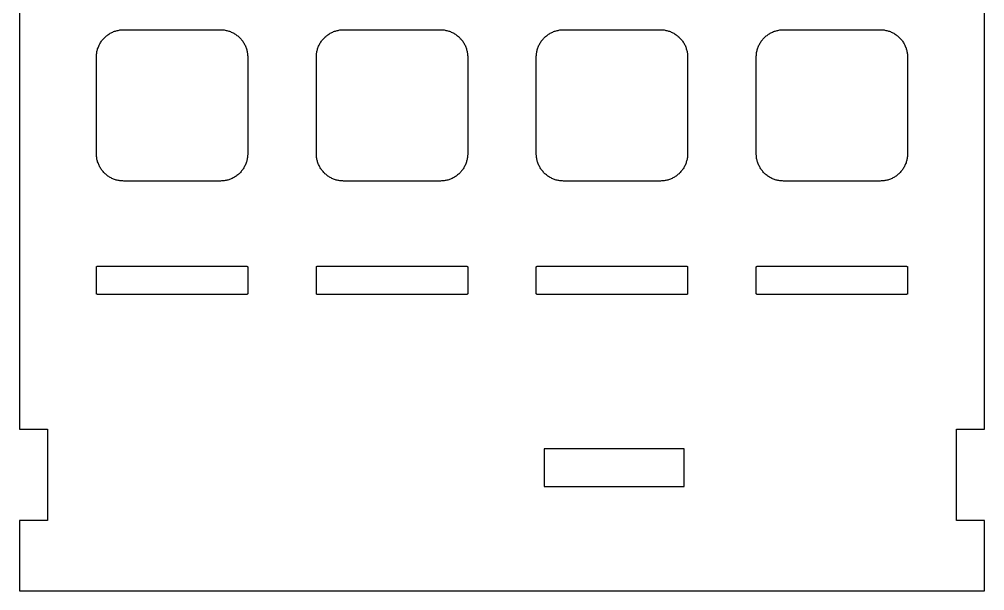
# Model space of a CAD drawing. Header units: millimetres. Extents: x -12 to 325, y -161 to 218.
# Drawn here: x -5.6 to 104.1, y -29.3 to 35.7 of the extents above; entities that cross this region are included whole.
import ezdxf

# ---------------------------------------------------------------- set-up
doc = ezdxf.new("R2010")
doc.units = ezdxf.units.MM
doc.header["$MEASUREMENT"] = 0
doc.layers.add('plot', color=12, linetype='Continuous', true_color=0xb80000)

msp = doc.modelspace()

# ---------------------------------------------------------------- linework, layer by layer
at = {"layer": 'plot'}
for points in [[(-5.63, 166.34), (-5.63, -4.16)], [(104.09, -4.16), (104.09, 166.34)], [(3.13, 31.38), (3.13, 31.49), (3.14, 31.6), (3.15, 31.7), (3.16, 31.81), (3.17, 31.91), (3.19, 32.01), (3.22, 32.12), (3.24, 32.22), (3.27, 32.32), (3.31, 32.42), (3.35, 32.52), (3.39, 32.62), (3.43, 32.72), (3.48, 32.81), (3.53, 32.9), (3.58, 32.99), (3.64, 33.08), (3.7, 33.17), (3.76, 33.26), (3.82, 33.34), (3.89, 33.42), (3.96, 33.5), (4.04, 33.58), (4.11, 33.65), (4.19, 33.72), (4.27, 33.79), (4.36, 33.85), (4.44, 33.92), (4.53, 33.98), (4.62, 34.03), (4.71, 34.09), (4.8, 34.14), (4.9, 34.18), (4.99, 34.23), (5.09, 34.27), (5.19, 34.31), (5.29, 34.34), (5.39, 34.37), (5.5, 34.4), (5.6, 34.42), (5.7, 34.44), (5.81, 34.46), (5.91, 34.47), (6.02, 34.48), (6.12, 34.48), (6.23, 34.48)], [(6.23, 34.48), (17.23, 34.48)], [(17.23, 34.48), (17.34, 34.48), (17.44, 34.48), (17.55, 34.47), (17.65, 34.46), (17.76, 34.44), (17.86, 34.42), (17.96, 34.4), (18.07, 34.37), (18.17, 34.34), (18.27, 34.31), (18.37, 34.27), (18.46, 34.23), (18.56, 34.18), (18.66, 34.14), (18.75, 34.09), (18.84, 34.03), (18.93, 33.98), (19.02, 33.92), (19.1, 33.85), (19.19, 33.79), (19.27, 33.72), (19.35, 33.65), (19.42, 33.58), (19.49, 33.5), (19.57, 33.42), (19.63, 33.34), (19.7, 33.26), (19.76, 33.17), (19.82, 33.08), (19.88, 32.99), (19.93, 32.9), (19.98, 32.81), (20.03, 32.72), (20.07, 32.62), (20.11, 32.52), (20.15, 32.42), (20.18, 32.32), (20.21, 32.22), (20.24, 32.12), (20.26, 32.01), (20.28, 31.91), (20.3, 31.81), (20.31, 31.7), (20.32, 31.6), (20.33, 31.49), (20.33, 31.38)], [(28.13, 31.38), (28.13, 31.49), (28.14, 31.6), (28.15, 31.7), (28.16, 31.81), (28.17, 31.91), (28.19, 32.01), (28.22, 32.12), (28.24, 32.22), (28.27, 32.32), (28.31, 32.42), (28.35, 32.52), (28.39, 32.62), (28.43, 32.72), (28.48, 32.81), (28.53, 32.9), (28.58, 32.99), (28.64, 33.08), (28.7, 33.17), (28.76, 33.26), (28.82, 33.34), (28.89, 33.42), (28.96, 33.5), (29.04, 33.58), (29.11, 33.65), (29.19, 33.72), (29.27, 33.79), (29.36, 33.85), (29.44, 33.92), (29.53, 33.98), (29.62, 34.03), (29.71, 34.09), (29.8, 34.14), (29.9, 34.18), (29.99, 34.23), (30.09, 34.27), (30.19, 34.31), (30.29, 34.34), (30.39, 34.37), (30.5, 34.4), (30.6, 34.42), (30.7, 34.44), (30.81, 34.46), (30.91, 34.47), (31.02, 34.48), (31.12, 34.48), (31.23, 34.48)], [(31.23, 34.48), (42.23, 34.48)], [(42.23, 34.48), (42.34, 34.48), (42.44, 34.48), (42.55, 34.47), (42.65, 34.46), (42.76, 34.44), (42.86, 34.42), (42.96, 34.4), (43.07, 34.37), (43.17, 34.34), (43.27, 34.31), (43.37, 34.27), (43.46, 34.23), (43.56, 34.18), (43.66, 34.14), (43.75, 34.09), (43.84, 34.03), (43.93, 33.98), (44.02, 33.92), (44.1, 33.85), (44.19, 33.79), (44.27, 33.72), (44.35, 33.65), (44.42, 33.58), (44.49, 33.5), (44.57, 33.42), (44.63, 33.34), (44.7, 33.26), (44.76, 33.17), (44.82, 33.08), (44.88, 32.99), (44.93, 32.9), (44.98, 32.81), (45.03, 32.72), (45.07, 32.62), (45.11, 32.52), (45.15, 32.42), (45.18, 32.32), (45.21, 32.22), (45.24, 32.12), (45.26, 32.01), (45.28, 31.91), (45.3, 31.81), (45.31, 31.7), (45.32, 31.6), (45.33, 31.49), (45.33, 31.38)], [(53.13, 31.38), (53.13, 31.49), (53.14, 31.6), (53.15, 31.7), (53.16, 31.81), (53.17, 31.91), (53.19, 32.01), (53.22, 32.12), (53.24, 32.22), (53.27, 32.32), (53.31, 32.42), (53.35, 32.52), (53.39, 32.62), (53.43, 32.72), (53.48, 32.81), (53.53, 32.9), (53.58, 32.99), (53.64, 33.08), (53.7, 33.17), (53.76, 33.26), (53.82, 33.34), (53.89, 33.42), (53.96, 33.5), (54.04, 33.58), (54.11, 33.65), (54.19, 33.72), (54.27, 33.79), (54.36, 33.85), (54.44, 33.92), (54.53, 33.98), (54.62, 34.03), (54.71, 34.09), (54.8, 34.14), (54.9, 34.18), (54.99, 34.23), (55.09, 34.27), (55.19, 34.31), (55.29, 34.34), (55.39, 34.37), (55.5, 34.4), (55.6, 34.42), (55.7, 34.44), (55.81, 34.46), (55.91, 34.47), (56.02, 34.48), (56.12, 34.48), (56.23, 34.48)], [(56.23, 34.48), (67.23, 34.48)], [(67.23, 34.48), (67.34, 34.48), (67.44, 34.48), (67.55, 34.47), (67.65, 34.46), (67.76, 34.44), (67.86, 34.42), (67.96, 34.4), (68.07, 34.37), (68.17, 34.34), (68.27, 34.31), (68.37, 34.27), (68.46, 34.23), (68.56, 34.18), (68.66, 34.14), (68.75, 34.09), (68.84, 34.03), (68.93, 33.98), (69.02, 33.92), (69.1, 33.85), (69.19, 33.79), (69.27, 33.72), (69.35, 33.65), (69.42, 33.58), (69.49, 33.5), (69.57, 33.42), (69.63, 33.34), (69.7, 33.26), (69.76, 33.17), (69.82, 33.08), (69.88, 32.99), (69.93, 32.9), (69.98, 32.81), (70.03, 32.72), (70.07, 32.62), (70.11, 32.52), (70.15, 32.42), (70.18, 32.32), (70.21, 32.22), (70.24, 32.12), (70.26, 32.01), (70.28, 31.91), (70.3, 31.81), (70.31, 31.7), (70.32, 31.6), (70.33, 31.49), (70.33, 31.38)], [(78.13, 31.38), (78.13, 31.49), (78.14, 31.6), (78.15, 31.7), (78.16, 31.81), (78.17, 31.91), (78.19, 32.01), (78.22, 32.12), (78.24, 32.22), (78.27, 32.32), (78.31, 32.42), (78.35, 32.52), (78.39, 32.62), (78.43, 32.72), (78.48, 32.81), (78.53, 32.9), (78.58, 32.99), (78.64, 33.08), (78.7, 33.17), (78.76, 33.26), (78.82, 33.34), (78.89, 33.42), (78.96, 33.5), (79.04, 33.58), (79.11, 33.65), (79.19, 33.72), (79.27, 33.79), (79.36, 33.85), (79.44, 33.92), (79.53, 33.98), (79.62, 34.03), (79.71, 34.09), (79.8, 34.14), (79.9, 34.18), (79.99, 34.23), (80.09, 34.27), (80.19, 34.31), (80.29, 34.34), (80.39, 34.37), (80.5, 34.4), (80.6, 34.42), (80.7, 34.44), (80.81, 34.46), (80.91, 34.47), (81.02, 34.48), (81.12, 34.48), (81.23, 34.48)], [(81.23, 34.48), (92.23, 34.48)], [(92.23, 34.48), (92.34, 34.48), (92.44, 34.48), (92.55, 34.47), (92.65, 34.46), (92.76, 34.44), (92.86, 34.42), (92.96, 34.4), (93.07, 34.37), (93.17, 34.34), (93.27, 34.31), (93.37, 34.27), (93.46, 34.23), (93.56, 34.18), (93.66, 34.14), (93.75, 34.09), (93.84, 34.03), (93.93, 33.98), (94.02, 33.92), (94.1, 33.85), (94.19, 33.79), (94.27, 33.72), (94.35, 33.65), (94.42, 33.58), (94.49, 33.5), (94.57, 33.42), (94.63, 33.34), (94.7, 33.26), (94.76, 33.17), (94.82, 33.08), (94.88, 32.99), (94.93, 32.9), (94.98, 32.81), (95.03, 32.72), (95.07, 32.62), (95.11, 32.52), (95.15, 32.42), (95.18, 32.32), (95.21, 32.22), (95.24, 32.12), (95.26, 32.01), (95.28, 31.91), (95.3, 31.81), (95.31, 31.7), (95.32, 31.6), (95.33, 31.49), (95.33, 31.38)], [(3.13, 20.38), (3.13, 31.38)], [(20.33, 31.38), (20.33, 20.38)], [(28.13, 20.38), (28.13, 31.38)], [(45.33, 31.38), (45.33, 20.38)], [(53.13, 20.38), (53.13, 31.38)], [(70.33, 31.38), (70.33, 20.38)], [(78.13, 20.38), (78.13, 31.38)], [(95.33, 31.38), (95.33, 20.38)], [(6.23, 17.28), (6.12, 17.29), (6.02, 17.29), (5.91, 17.3), (5.81, 17.31), (5.7, 17.33), (5.6, 17.35), (5.5, 17.37), (5.39, 17.4), (5.29, 17.43), (5.19, 17.46), (5.09, 17.5), (4.99, 17.54), (4.9, 17.58), (4.8, 17.63), (4.71, 17.68), (4.62, 17.74), (4.53, 17.79), (4.44, 17.85), (4.36, 17.91), (4.27, 17.98), (4.19, 18.05), (4.11, 18.12), (4.04, 18.19), (3.96, 18.27), (3.89, 18.35), (3.82, 18.43), (3.76, 18.51), (3.7, 18.6), (3.64, 18.68), (3.58, 18.77), (3.53, 18.86), (3.48, 18.96), (3.43, 19.05), (3.39, 19.15), (3.35, 19.25), (3.31, 19.35), (3.27, 19.45), (3.24, 19.55), (3.22, 19.65), (3.19, 19.75), (3.17, 19.86), (3.16, 19.96), (3.15, 20.07), (3.14, 20.17), (3.13, 20.28), (3.13, 20.38)], [(20.33, 20.38), (20.33, 20.28), (20.32, 20.17), (20.31, 20.07), (20.3, 19.96), (20.28, 19.86), (20.26, 19.75), (20.24, 19.65), (20.21, 19.55), (20.18, 19.45), (20.15, 19.35), (20.11, 19.25), (20.07, 19.15), (20.03, 19.05), (19.98, 18.96), (19.93, 18.86), (19.88, 18.77), (19.82, 18.68), (19.76, 18.6), (19.7, 18.51), (19.63, 18.43), (19.57, 18.35), (19.49, 18.27), (19.42, 18.19), (19.35, 18.12), (19.27, 18.05), (19.19, 17.98), (19.1, 17.91), (19.02, 17.85), (18.93, 17.79), (18.84, 17.74), (18.75, 17.68), (18.66, 17.63), (18.56, 17.58), (18.46, 17.54), (18.37, 17.5), (18.27, 17.46), (18.17, 17.43), (18.07, 17.4), (17.96, 17.37), (17.86, 17.35), (17.76, 17.33), (17.65, 17.31), (17.55, 17.3), (17.44, 17.29), (17.34, 17.29), (17.23, 17.28)], [(31.23, 17.28), (31.12, 17.29), (31.02, 17.29), (30.91, 17.3), (30.81, 17.31), (30.7, 17.33), (30.6, 17.35), (30.5, 17.37), (30.39, 17.4), (30.29, 17.43), (30.19, 17.46), (30.09, 17.5), (29.99, 17.54), (29.9, 17.58), (29.8, 17.63), (29.71, 17.68), (29.62, 17.74), (29.53, 17.79), (29.44, 17.85), (29.36, 17.91), (29.27, 17.98), (29.19, 18.05), (29.11, 18.12), (29.04, 18.19), (28.96, 18.27), (28.89, 18.35), (28.82, 18.43), (28.76, 18.51), (28.7, 18.6), (28.64, 18.68), (28.58, 18.77), (28.53, 18.86), (28.48, 18.96), (28.43, 19.05), (28.39, 19.15), (28.35, 19.25), (28.31, 19.35), (28.27, 19.45), (28.24, 19.55), (28.22, 19.65), (28.19, 19.75), (28.17, 19.86), (28.16, 19.96), (28.15, 20.07), (28.14, 20.17), (28.13, 20.28), (28.13, 20.38)], [(45.33, 20.38), (45.33, 20.28), (45.32, 20.17), (45.31, 20.07), (45.3, 19.96), (45.28, 19.86), (45.26, 19.75), (45.24, 19.65), (45.21, 19.55), (45.18, 19.45), (45.15, 19.35), (45.11, 19.25), (45.07, 19.15), (45.03, 19.05), (44.98, 18.96), (44.93, 18.86), (44.88, 18.77), (44.82, 18.68), (44.76, 18.6), (44.7, 18.51), (44.63, 18.43), (44.57, 18.35), (44.49, 18.27), (44.42, 18.19), (44.35, 18.12), (44.27, 18.05), (44.19, 17.98), (44.1, 17.91), (44.02, 17.85), (43.93, 17.79), (43.84, 17.74), (43.75, 17.68), (43.66, 17.63), (43.56, 17.58), (43.46, 17.54), (43.37, 17.5), (43.27, 17.46), (43.17, 17.43), (43.07, 17.4), (42.96, 17.37), (42.86, 17.35), (42.76, 17.33), (42.65, 17.31), (42.55, 17.3), (42.44, 17.29), (42.34, 17.29), (42.23, 17.28)], [(56.23, 17.28), (56.12, 17.29), (56.02, 17.29), (55.91, 17.3), (55.81, 17.31), (55.7, 17.33), (55.6, 17.35), (55.5, 17.37), (55.39, 17.4), (55.29, 17.43), (55.19, 17.46), (55.09, 17.5), (54.99, 17.54), (54.9, 17.58), (54.8, 17.63), (54.71, 17.68), (54.62, 17.74), (54.53, 17.79), (54.44, 17.85), (54.36, 17.91), (54.27, 17.98), (54.19, 18.05), (54.11, 18.12), (54.04, 18.19), (53.96, 18.27), (53.89, 18.35), (53.82, 18.43), (53.76, 18.51), (53.7, 18.6), (53.64, 18.68), (53.58, 18.77), (53.53, 18.86), (53.48, 18.96), (53.43, 19.05), (53.39, 19.15), (53.35, 19.25), (53.31, 19.35), (53.27, 19.45), (53.24, 19.55), (53.22, 19.65), (53.19, 19.75), (53.17, 19.86), (53.16, 19.96), (53.15, 20.07), (53.14, 20.17), (53.13, 20.28), (53.13, 20.38)], [(70.33, 20.38), (70.33, 20.28), (70.32, 20.17), (70.31, 20.07), (70.3, 19.96), (70.28, 19.86), (70.26, 19.75), (70.24, 19.65), (70.21, 19.55), (70.18, 19.45), (70.15, 19.35), (70.11, 19.25), (70.07, 19.15), (70.03, 19.05), (69.98, 18.96), (69.93, 18.86), (69.88, 18.77), (69.82, 18.68), (69.76, 18.6), (69.7, 18.51), (69.63, 18.43), (69.57, 18.35), (69.49, 18.27), (69.42, 18.19), (69.35, 18.12), (69.27, 18.05), (69.19, 17.98), (69.1, 17.91), (69.02, 17.85), (68.93, 17.79), (68.84, 17.74), (68.75, 17.68), (68.66, 17.63), (68.56, 17.58), (68.46, 17.54), (68.37, 17.5), (68.27, 17.46), (68.17, 17.43), (68.07, 17.4), (67.96, 17.37), (67.86, 17.35), (67.76, 17.33), (67.65, 17.31), (67.55, 17.3), (67.44, 17.29), (67.34, 17.29), (67.23, 17.28)], [(81.23, 17.28), (81.12, 17.29), (81.02, 17.29), (80.91, 17.3), (80.81, 17.31), (80.7, 17.33), (80.6, 17.35), (80.5, 17.37), (80.39, 17.4), (80.29, 17.43), (80.19, 17.46), (80.09, 17.5), (79.99, 17.54), (79.9, 17.58), (79.8, 17.63), (79.71, 17.68), (79.62, 17.74), (79.53, 17.79), (79.44, 17.85), (79.36, 17.91), (79.27, 17.98), (79.19, 18.05), (79.11, 18.12), (79.04, 18.19), (78.96, 18.27), (78.89, 18.35), (78.82, 18.43), (78.76, 18.51), (78.7, 18.6), (78.64, 18.68), (78.58, 18.77), (78.53, 18.86), (78.48, 18.96), (78.43, 19.05), (78.39, 19.15), (78.35, 19.25), (78.31, 19.35), (78.27, 19.45), (78.24, 19.55), (78.22, 19.65), (78.19, 19.75), (78.17, 19.86), (78.16, 19.96), (78.15, 20.07), (78.14, 20.17), (78.13, 20.28), (78.13, 20.38)], [(95.33, 20.38), (95.33, 20.28), (95.32, 20.17), (95.31, 20.07), (95.3, 19.96), (95.28, 19.86), (95.26, 19.75), (95.24, 19.65), (95.21, 19.55), (95.18, 19.45), (95.15, 19.35), (95.11, 19.25), (95.07, 19.15), (95.03, 19.05), (94.98, 18.96), (94.93, 18.86), (94.88, 18.77), (94.82, 18.68), (94.76, 18.6), (94.7, 18.51), (94.63, 18.43), (94.57, 18.35), (94.49, 18.27), (94.42, 18.19), (94.35, 18.12), (94.27, 18.05), (94.19, 17.98), (94.1, 17.91), (94.02, 17.85), (93.93, 17.79), (93.84, 17.74), (93.75, 17.68), (93.66, 17.63), (93.56, 17.58), (93.46, 17.54), (93.37, 17.5), (93.27, 17.46), (93.17, 17.43), (93.07, 17.4), (92.96, 17.37), (92.86, 17.35), (92.76, 17.33), (92.65, 17.31), (92.55, 17.3), (92.44, 17.29), (92.34, 17.29), (92.23, 17.28)], [(17.23, 17.28), (6.23, 17.28)], [(42.23, 17.28), (31.23, 17.28)], [(67.23, 17.28), (56.23, 17.28)], [(92.23, 17.28), (81.23, 17.28)], [(3.23, 4.39), (3.23, 4.39), (3.22, 4.39), (3.22, 4.39), (3.22, 4.39), (3.22, 4.39), (3.22, 4.39), (3.21, 4.39), (3.21, 4.39), (3.21, 4.39), (3.21, 4.39), (3.2, 4.39), (3.2, 4.39), (3.2, 4.39), (3.2, 4.4), (3.19, 4.4), (3.19, 4.4), (3.19, 4.4), (3.19, 4.4), (3.19, 4.4), (3.18, 4.4), (3.18, 4.4), (3.18, 4.4), (3.18, 4.41), (3.17, 4.41), (3.17, 4.41), (3.17, 4.41), (3.17, 4.41), (3.17, 4.41), (3.16, 4.41), (3.16, 4.42), (3.16, 4.42), (3.16, 4.42), (3.16, 4.42), (3.16, 4.42), (3.15, 4.43), (3.15, 4.43), (3.15, 4.43), (3.15, 4.43), (3.15, 4.43), (3.15, 4.44), (3.14, 4.44), (3.14, 4.44), (3.14, 4.44), (3.14, 4.44), (3.14, 4.45), (3.14, 4.45), (3.14, 4.45), (3.14, 4.45), (3.14, 4.46), (3.13, 4.46), (3.13, 4.46), (3.13, 4.46), (3.13, 4.47), (3.13, 4.47), (3.13, 4.47), (3.13, 4.47), (3.13, 4.47), (3.13, 4.48), (3.13, 4.48), (3.13, 4.48), (3.13, 4.48), (3.13, 4.49), (3.13, 4.49), (3.13, 4.49), (3.13, 7.49), (3.13, 7.49), (3.13, 7.49), (3.13, 7.5), (3.13, 7.5), (3.13, 7.5), (3.13, 7.5), (3.13, 7.51), (3.13, 7.51), (3.13, 7.51), (3.13, 7.51), (3.13, 7.52), (3.13, 7.52), (3.13, 7.52), (3.13, 7.52), (3.14, 7.52), (3.14, 7.53), (3.14, 7.53), (3.14, 7.53), (3.14, 7.53), (3.14, 7.54), (3.14, 7.54), (3.14, 7.54), (3.14, 7.54), (3.15, 7.55), (3.15, 7.55), (3.15, 7.55), (3.15, 7.55), (3.15, 7.55), (3.15, 7.56), (3.16, 7.56), (3.16, 7.56), (3.16, 7.56), (3.16, 7.56), (3.16, 7.56), (3.16, 7.57), (3.17, 7.57), (3.17, 7.57), (3.17, 7.57), (3.17, 7.57), (3.17, 7.57), (3.18, 7.58), (3.18, 7.58), (3.18, 7.58), (3.18, 7.58), (3.19, 7.58), (3.19, 7.58), (3.19, 7.58), (3.19, 7.58), (3.19, 7.58), (3.2, 7.59), (3.2, 7.59), (3.2, 7.59), (3.2, 7.59), (3.21, 7.59), (3.21, 7.59), (3.21, 7.59), (3.21, 7.59), (3.22, 7.59), (3.22, 7.59), (3.22, 7.59), (3.22, 7.59), (3.22, 7.59), (3.23, 7.59), (3.23, 7.59), (20.23, 7.59), (20.23, 7.59), (20.23, 7.59), (20.24, 7.59), (20.24, 7.59), (20.24, 7.59), (20.24, 7.59), (20.25, 7.59), (20.25, 7.59), (20.25, 7.59), (20.25, 7.59), (20.25, 7.59), (20.26, 7.59), (20.26, 7.59), (20.26, 7.59), (20.26, 7.58), (20.27, 7.58), (20.27, 7.58), (20.27, 7.58), (20.27, 7.58), (20.28, 7.58), (20.28, 7.58), (20.28, 7.58), (20.28, 7.58), (20.28, 7.57), (20.29, 7.57), (20.29, 7.57), (20.29, 7.57), (20.29, 7.57), (20.29, 7.57), (20.3, 7.56), (20.3, 7.56), (20.3, 7.56), (20.3, 7.56), (20.3, 7.56), (20.31, 7.56), (20.31, 7.55), (20.31, 7.55), (20.31, 7.55), (20.31, 7.55), (20.31, 7.55), (20.31, 7.54), (20.32, 7.54), (20.32, 7.54), (20.32, 7.54), (20.32, 7.53), (20.32, 7.53), (20.32, 7.53), (20.32, 7.53), (20.32, 7.52), (20.32, 7.52), (20.32, 7.52), (20.33, 7.52), (20.33, 7.52), (20.33, 7.51), (20.33, 7.51), (20.33, 7.51), (20.33, 7.51), (20.33, 7.5), (20.33, 7.5), (20.33, 7.5), (20.33, 7.5), (20.33, 7.49), (20.33, 7.49), (20.33, 7.49), (20.33, 4.49), (20.33, 4.49), (20.33, 4.49), (20.33, 4.48), (20.33, 4.48), (20.33, 4.48), (20.33, 4.48), (20.33, 4.47), (20.33, 4.47), (20.33, 4.47), (20.33, 4.47), (20.33, 4.47), (20.33, 4.46), (20.32, 4.46), (20.32, 4.46), (20.32, 4.46), (20.32, 4.45), (20.32, 4.45), (20.32, 4.45), (20.32, 4.45), (20.32, 4.44), (20.32, 4.44), (20.32, 4.44), (20.31, 4.44), (20.31, 4.44), (20.31, 4.43), (20.31, 4.43), (20.31, 4.43), (20.31, 4.43), (20.31, 4.43), (20.3, 4.42), (20.3, 4.42), (20.3, 4.42), (20.3, 4.42), (20.3, 4.42), (20.29, 4.41), (20.29, 4.41), (20.29, 4.41), (20.29, 4.41), (20.29, 4.41), (20.28, 4.41), (20.28, 4.41), (20.28, 4.4), (20.28, 4.4), (20.28, 4.4), (20.27, 4.4), (20.27, 4.4), (20.27, 4.4), (20.27, 4.4), (20.26, 4.4), (20.26, 4.4), (20.26, 4.39), (20.26, 4.39), (20.25, 4.39), (20.25, 4.39), (20.25, 4.39), (20.25, 4.39), (20.25, 4.39), (20.24, 4.39), (20.24, 4.39), (20.24, 4.39), (20.24, 4.39), (20.23, 4.39), (20.23, 4.39), (20.23, 4.39), (3.23, 4.39)], [(28.13, 7.49), (28.13, 7.49), (28.13, 7.5), (28.13, 7.5), (28.13, 7.5), (28.13, 7.51), (28.13, 7.51), (28.13, 7.51), (28.13, 7.52), (28.13, 7.52), (28.14, 7.52), (28.14, 7.53), (28.14, 7.53), (28.14, 7.53), (28.14, 7.54), (28.14, 7.54), (28.14, 7.54), (28.15, 7.55), (28.15, 7.55), (28.15, 7.55), (28.15, 7.55), (28.15, 7.56), (28.16, 7.56), (28.16, 7.56), (28.16, 7.56), (28.16, 7.57), (28.17, 7.57), (28.17, 7.57), (28.17, 7.57), (28.17, 7.57), (28.18, 7.58), (28.18, 7.58), (28.18, 7.58), (28.19, 7.58), (28.19, 7.58), (28.19, 7.58), (28.2, 7.58), (28.2, 7.59), (28.2, 7.59), (28.21, 7.59), (28.21, 7.59), (28.21, 7.59), (28.22, 7.59), (28.22, 7.59), (28.22, 7.59), (28.23, 7.59), (28.23, 7.59)], [(28.13, 4.49), (28.13, 7.49)], [(28.23, 7.59), (45.23, 7.59)], [(45.23, 7.59), (45.23, 7.59), (45.24, 7.59), (45.24, 7.59), (45.24, 7.59), (45.25, 7.59), (45.25, 7.59), (45.25, 7.59), (45.26, 7.59), (45.26, 7.59), (45.26, 7.58), (45.27, 7.58), (45.27, 7.58), (45.27, 7.58), (45.28, 7.58), (45.28, 7.58), (45.28, 7.58), (45.28, 7.57), (45.29, 7.57), (45.29, 7.57), (45.29, 7.57), (45.3, 7.57), (45.3, 7.56), (45.3, 7.56), (45.3, 7.56), (45.3, 7.56), (45.31, 7.55), (45.31, 7.55), (45.31, 7.55), (45.31, 7.55), (45.31, 7.54), (45.32, 7.54), (45.32, 7.54), (45.32, 7.53), (45.32, 7.53), (45.32, 7.53), (45.32, 7.52), (45.32, 7.52), (45.33, 7.52), (45.33, 7.51), (45.33, 7.51), (45.33, 7.51), (45.33, 7.5), (45.33, 7.5), (45.33, 7.5), (45.33, 7.49), (45.33, 7.49)], [(45.33, 7.49), (45.33, 4.49)], [(53.23, 4.39), (53.23, 4.39), (53.22, 4.39), (53.22, 4.39), (53.22, 4.39), (53.22, 4.39), (53.22, 4.39), (53.21, 4.39), (53.21, 4.39), (53.21, 4.39), (53.21, 4.39), (53.2, 4.39), (53.2, 4.39), (53.2, 4.39), (53.2, 4.4), (53.19, 4.4), (53.19, 4.4), (53.19, 4.4), (53.19, 4.4), (53.19, 4.4), (53.18, 4.4), (53.18, 4.4), (53.18, 4.4), (53.18, 4.41), (53.17, 4.41), (53.17, 4.41), (53.17, 4.41), (53.17, 4.41), (53.17, 4.41), (53.16, 4.41), (53.16, 4.42), (53.16, 4.42), (53.16, 4.42), (53.16, 4.42), (53.16, 4.42), (53.15, 4.43), (53.15, 4.43), (53.15, 4.43), (53.15, 4.43), (53.15, 4.43), (53.15, 4.44), (53.14, 4.44), (53.14, 4.44), (53.14, 4.44), (53.14, 4.44), (53.14, 4.45), (53.14, 4.45), (53.14, 4.45), (53.14, 4.45), (53.14, 4.46), (53.13, 4.46), (53.13, 4.46), (53.13, 4.46), (53.13, 4.47), (53.13, 4.47), (53.13, 4.47), (53.13, 4.47), (53.13, 4.47), (53.13, 4.48), (53.13, 4.48), (53.13, 4.48), (53.13, 4.48), (53.13, 4.49), (53.13, 4.49), (53.13, 4.49), (53.13, 7.49), (53.13, 7.49), (53.13, 7.49), (53.13, 7.5), (53.13, 7.5), (53.13, 7.5), (53.13, 7.5), (53.13, 7.51), (53.13, 7.51), (53.13, 7.51), (53.13, 7.51), (53.13, 7.52), (53.13, 7.52), (53.13, 7.52), (53.13, 7.52), (53.14, 7.52), (53.14, 7.53), (53.14, 7.53), (53.14, 7.53), (53.14, 7.53), (53.14, 7.54), (53.14, 7.54), (53.14, 7.54), (53.14, 7.54), (53.15, 7.55), (53.15, 7.55), (53.15, 7.55), (53.15, 7.55), (53.15, 7.55), (53.15, 7.56), (53.16, 7.56), (53.16, 7.56), (53.16, 7.56), (53.16, 7.56), (53.16, 7.56), (53.16, 7.57), (53.17, 7.57), (53.17, 7.57), (53.17, 7.57), (53.17, 7.57), (53.17, 7.57), (53.18, 7.58), (53.18, 7.58), (53.18, 7.58), (53.18, 7.58), (53.19, 7.58), (53.19, 7.58), (53.19, 7.58), (53.19, 7.58), (53.19, 7.58), (53.2, 7.59), (53.2, 7.59), (53.2, 7.59), (53.2, 7.59), (53.21, 7.59), (53.21, 7.59), (53.21, 7.59), (53.21, 7.59), (53.22, 7.59), (53.22, 7.59), (53.22, 7.59), (53.22, 7.59), (53.22, 7.59), (53.23, 7.59), (53.23, 7.59), (70.23, 7.59), (70.23, 7.59), (70.23, 7.59), (70.24, 7.59), (70.24, 7.59), (70.24, 7.59), (70.24, 7.59), (70.25, 7.59), (70.25, 7.59), (70.25, 7.59), (70.25, 7.59), (70.25, 7.59), (70.26, 7.59), (70.26, 7.59), (70.26, 7.59), (70.26, 7.58), (70.27, 7.58), (70.27, 7.58), (70.27, 7.58), (70.27, 7.58), (70.28, 7.58), (70.28, 7.58), (70.28, 7.58), (70.28, 7.58), (70.28, 7.57), (70.29, 7.57), (70.29, 7.57), (70.29, 7.57), (70.29, 7.57), (70.29, 7.57), (70.3, 7.56), (70.3, 7.56), (70.3, 7.56), (70.3, 7.56), (70.3, 7.56), (70.31, 7.56), (70.31, 7.55), (70.31, 7.55), (70.31, 7.55), (70.31, 7.55), (70.31, 7.55), (70.31, 7.54), (70.32, 7.54), (70.32, 7.54), (70.32, 7.54), (70.32, 7.53), (70.32, 7.53), (70.32, 7.53), (70.32, 7.53), (70.32, 7.52), (70.32, 7.52), (70.32, 7.52), (70.33, 7.52), (70.33, 7.52), (70.33, 7.51), (70.33, 7.51), (70.33, 7.51), (70.33, 7.51), (70.33, 7.5), (70.33, 7.5), (70.33, 7.5), (70.33, 7.5), (70.33, 7.49), (70.33, 7.49), (70.33, 7.49), (70.33, 4.49), (70.33, 4.49), (70.33, 4.49), (70.33, 4.48), (70.33, 4.48), (70.33, 4.48), (70.33, 4.48), (70.33, 4.47), (70.33, 4.47), (70.33, 4.47), (70.33, 4.47), (70.33, 4.47), (70.33, 4.46), (70.32, 4.46), (70.32, 4.46), (70.32, 4.46), (70.32, 4.45), (70.32, 4.45), (70.32, 4.45), (70.32, 4.45), (70.32, 4.44), (70.32, 4.44), (70.32, 4.44), (70.31, 4.44), (70.31, 4.44), (70.31, 4.43), (70.31, 4.43), (70.31, 4.43), (70.31, 4.43), (70.31, 4.43), (70.3, 4.42), (70.3, 4.42), (70.3, 4.42), (70.3, 4.42), (70.3, 4.42), (70.29, 4.41), (70.29, 4.41), (70.29, 4.41), (70.29, 4.41), (70.29, 4.41), (70.28, 4.41), (70.28, 4.41), (70.28, 4.4), (70.28, 4.4), (70.28, 4.4), (70.27, 4.4), (70.27, 4.4), (70.27, 4.4), (70.27, 4.4), (70.26, 4.4), (70.26, 4.4), (70.26, 4.39), (70.26, 4.39), (70.25, 4.39), (70.25, 4.39), (70.25, 4.39), (70.25, 4.39), (70.25, 4.39), (70.24, 4.39), (70.24, 4.39), (70.24, 4.39), (70.24, 4.39), (70.23, 4.39), (70.23, 4.39), (70.23, 4.39), (53.23, 4.39)], [(78.23, 4.39), (78.23, 4.39), (78.22, 4.39), (78.22, 4.39), (78.22, 4.39), (78.22, 4.39), (78.22, 4.39), (78.21, 4.39), (78.21, 4.39), (78.21, 4.39), (78.21, 4.39), (78.2, 4.39), (78.2, 4.39), (78.2, 4.39), (78.2, 4.4), (78.19, 4.4), (78.19, 4.4), (78.19, 4.4), (78.19, 4.4), (78.19, 4.4), (78.18, 4.4), (78.18, 4.4), (78.18, 4.4), (78.18, 4.41), (78.17, 4.41), (78.17, 4.41), (78.17, 4.41), (78.17, 4.41), (78.17, 4.41), (78.16, 4.41), (78.16, 4.42), (78.16, 4.42), (78.16, 4.42), (78.16, 4.42), (78.16, 4.42), (78.15, 4.43), (78.15, 4.43), (78.15, 4.43), (78.15, 4.43), (78.15, 4.43), (78.15, 4.44), (78.14, 4.44), (78.14, 4.44), (78.14, 4.44), (78.14, 4.44), (78.14, 4.45), (78.14, 4.45), (78.14, 4.45), (78.14, 4.45), (78.14, 4.46), (78.13, 4.46), (78.13, 4.46), (78.13, 4.46), (78.13, 4.47), (78.13, 4.47), (78.13, 4.47), (78.13, 4.47), (78.13, 4.47), (78.13, 4.48), (78.13, 4.48), (78.13, 4.48), (78.13, 4.48), (78.13, 4.49), (78.13, 4.49), (78.13, 4.49), (78.13, 7.49), (78.13, 7.49), (78.13, 7.49), (78.13, 7.5), (78.13, 7.5), (78.13, 7.5), (78.13, 7.5), (78.13, 7.51), (78.13, 7.51), (78.13, 7.51), (78.13, 7.51), (78.13, 7.52), (78.13, 7.52), (78.13, 7.52), (78.13, 7.52), (78.14, 7.52), (78.14, 7.53), (78.14, 7.53), (78.14, 7.53), (78.14, 7.53), (78.14, 7.54), (78.14, 7.54), (78.14, 7.54), (78.14, 7.54), (78.15, 7.55), (78.15, 7.55), (78.15, 7.55), (78.15, 7.55), (78.15, 7.55), (78.15, 7.56), (78.16, 7.56), (78.16, 7.56), (78.16, 7.56), (78.16, 7.56), (78.16, 7.56), (78.16, 7.57), (78.17, 7.57), (78.17, 7.57), (78.17, 7.57), (78.17, 7.57), (78.17, 7.57), (78.18, 7.58), (78.18, 7.58), (78.18, 7.58), (78.18, 7.58), (78.19, 7.58), (78.19, 7.58), (78.19, 7.58), (78.19, 7.58), (78.19, 7.58), (78.2, 7.59), (78.2, 7.59), (78.2, 7.59), (78.2, 7.59), (78.21, 7.59), (78.21, 7.59), (78.21, 7.59), (78.21, 7.59), (78.22, 7.59), (78.22, 7.59), (78.22, 7.59), (78.22, 7.59), (78.22, 7.59), (78.23, 7.59), (78.23, 7.59), (95.23, 7.59), (95.23, 7.59), (95.23, 7.59), (95.24, 7.59), (95.24, 7.59), (95.24, 7.59), (95.24, 7.59), (95.25, 7.59), (95.25, 7.59), (95.25, 7.59), (95.25, 7.59), (95.25, 7.59), (95.26, 7.59), (95.26, 7.59), (95.26, 7.59), (95.26, 7.58), (95.27, 7.58), (95.27, 7.58), (95.27, 7.58), (95.27, 7.58), (95.28, 7.58), (95.28, 7.58), (95.28, 7.58), (95.28, 7.58), (95.28, 7.57), (95.29, 7.57), (95.29, 7.57), (95.29, 7.57), (95.29, 7.57), (95.29, 7.57), (95.3, 7.56), (95.3, 7.56), (95.3, 7.56), (95.3, 7.56), (95.3, 7.56), (95.31, 7.56), (95.31, 7.55), (95.31, 7.55), (95.31, 7.55), (95.31, 7.55), (95.31, 7.55), (95.31, 7.54), (95.32, 7.54), (95.32, 7.54), (95.32, 7.54), (95.32, 7.53), (95.32, 7.53), (95.32, 7.53), (95.32, 7.53), (95.32, 7.52), (95.32, 7.52), (95.32, 7.52), (95.33, 7.52), (95.33, 7.52), (95.33, 7.51), (95.33, 7.51), (95.33, 7.51), (95.33, 7.51), (95.33, 7.5), (95.33, 7.5), (95.33, 7.5), (95.33, 7.5), (95.33, 7.49), (95.33, 7.49), (95.33, 7.49), (95.33, 4.49), (95.33, 4.49), (95.33, 4.49), (95.33, 4.48), (95.33, 4.48), (95.33, 4.48), (95.33, 4.48), (95.33, 4.47), (95.33, 4.47), (95.33, 4.47), (95.33, 4.47), (95.33, 4.47), (95.33, 4.46), (95.32, 4.46), (95.32, 4.46), (95.32, 4.46), (95.32, 4.45), (95.32, 4.45), (95.32, 4.45), (95.32, 4.45), (95.32, 4.44), (95.32, 4.44), (95.32, 4.44), (95.31, 4.44), (95.31, 4.44), (95.31, 4.43), (95.31, 4.43), (95.31, 4.43), (95.31, 4.43), (95.31, 4.43), (95.3, 4.42), (95.3, 4.42), (95.3, 4.42), (95.3, 4.42), (95.3, 4.42), (95.29, 4.41), (95.29, 4.41), (95.29, 4.41), (95.29, 4.41), (95.29, 4.41), (95.28, 4.41), (95.28, 4.41), (95.28, 4.4), (95.28, 4.4), (95.28, 4.4), (95.27, 4.4), (95.27, 4.4), (95.27, 4.4), (95.27, 4.4), (95.26, 4.4), (95.26, 4.4), (95.26, 4.39), (95.26, 4.39), (95.25, 4.39), (95.25, 4.39), (95.25, 4.39), (95.25, 4.39), (95.25, 4.39), (95.24, 4.39), (95.24, 4.39), (95.24, 4.39), (95.24, 4.39), (95.23, 4.39), (95.23, 4.39), (95.23, 4.39), (78.23, 4.39)], [(28.23, 4.39), (28.23, 4.39), (28.22, 4.39), (28.22, 4.39), (28.22, 4.39), (28.21, 4.39), (28.21, 4.39), (28.21, 4.39), (28.2, 4.39), (28.2, 4.4), (28.2, 4.4), (28.19, 4.4), (28.19, 4.4), (28.19, 4.4), (28.18, 4.4), (28.18, 4.4), (28.18, 4.4), (28.17, 4.41), (28.17, 4.41), (28.17, 4.41), (28.17, 4.41), (28.16, 4.41), (28.16, 4.42), (28.16, 4.42), (28.16, 4.42), (28.15, 4.42), (28.15, 4.43), (28.15, 4.43), (28.15, 4.43), (28.15, 4.44), (28.14, 4.44), (28.14, 4.44), (28.14, 4.44), (28.14, 4.45), (28.14, 4.45), (28.14, 4.45), (28.14, 4.46), (28.13, 4.46), (28.13, 4.46), (28.13, 4.47), (28.13, 4.47), (28.13, 4.47), (28.13, 4.48), (28.13, 4.48), (28.13, 4.48), (28.13, 4.49), (28.13, 4.49)], [(45.23, 4.39), (28.23, 4.39)], [(45.33, 4.49), (45.33, 4.49), (45.33, 4.48), (45.33, 4.48), (45.33, 4.48), (45.33, 4.47), (45.33, 4.47), (45.33, 4.47), (45.33, 4.46), (45.32, 4.46), (45.32, 4.46), (45.32, 4.45), (45.32, 4.45), (45.32, 4.45), (45.32, 4.44), (45.32, 4.44), (45.31, 4.44), (45.31, 4.44), (45.31, 4.43), (45.31, 4.43), (45.31, 4.43), (45.3, 4.42), (45.3, 4.42), (45.3, 4.42), (45.3, 4.42), (45.3, 4.41), (45.29, 4.41), (45.29, 4.41), (45.29, 4.41), (45.28, 4.41), (45.28, 4.4), (45.28, 4.4), (45.28, 4.4), (45.27, 4.4), (45.27, 4.4), (45.27, 4.4), (45.26, 4.4), (45.26, 4.4), (45.26, 4.39), (45.25, 4.39), (45.25, 4.39), (45.25, 4.39), (45.24, 4.39), (45.24, 4.39), (45.24, 4.39), (45.23, 4.39), (45.23, 4.39)], [(-5.63, -4.16), (-5.63, -7.3)], [(104.09, -7.3), (104.09, -4.16)], [(-5.63, -7.3), (-5.63, -10.93)], [(104.09, -10.93), (104.09, -7.3)], [(-5.63, -10.93), (-2.43, -10.93), (-2.43, -21.33)], [(100.89, -21.33), (100.89, -10.93), (104.09, -10.93)], [(54.01, -17.46), (69.93, -17.46), (69.93, -13.16), (54.01, -13.16), (54.01, -17.46)], [(-2.43, -21.33), (-5.63, -21.33)], [(-5.63, -21.33), (-5.63, -29.3), (104.09, -29.3), (104.09, -21.33)], [(104.09, -21.33), (100.89, -21.33)]]:
    msp.add_lwpolyline(points, dxfattribs=at)

doc.saveas('drawing.dxf')
